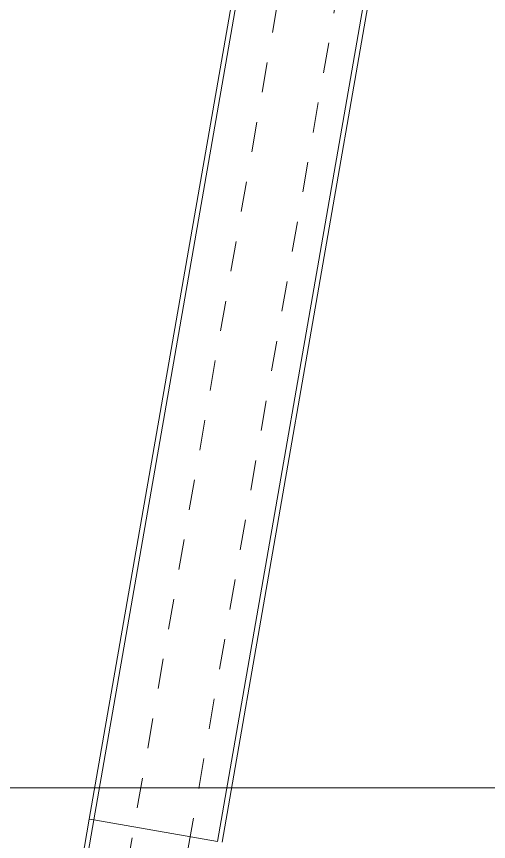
# Model space of a CAD drawing. Header units: metres. Extents: x -1150 to -1098, y 3 to 550.
# Drawn here: x -1141.949 to -1140.391, y 511.191 to 513.917 of the extents above; entities that cross this region are included whole.
import ezdxf

# ---------------------------------------------------------------- set-up
doc = ezdxf.new("R2010")
doc.units = ezdxf.units.M
doc.linetypes.add('Dot_Section Line', pattern=[0.02, 0, -0.02])
doc.linetypes.add('JacobsDash', pattern=[0.0045, 0.003, -0.0015])
for name, color, linetype, lineweight in [('A-ANNO-SYMB', 7, 'Continuous', 9), ('A-FLOR-HDLN', 7, 'JacobsDash', 18), ('A-WALL', 7, 'Continuous', 50)]:
    doc.layers.add(name, color=color, linetype=linetype, lineweight=lineweight)
doc.layers.add('G-ANNO-SYMB', color=7, linetype='Continuous', lineweight=35, true_color=0x0080ff)

# ---------------------------------------------------------------- blocks, each defined once
blk = doc.blocks.new('North_Wall - North_Wall-6845343-DRG-2873131 - DECK REINFORCEMENT PLAN')
at = {"layer": 'A-WALL', "color": 252, "lineweight": 13, "true_color": 0x888888}
for p, q in [((200.8685, 1234.7241), (233.8422, 1237.6089)), ((233.846, 1237.5942), (200.8698, 1234.7091)), ((200.906, 1234.2957), (215.0043, 1235.5292)), ((215.0052, 1235.5142), (200.9073, 1234.2808)), ((215.0052, 1235.5141), (200.9073, 1234.2807)), ((199.5125, 1234.6054), (200.8685, 1234.7241)), ((200.8698, 1234.7091), (199.5151, 1234.5906)), ((200.8685, 1234.7241), (200.8698, 1234.7091)), ((200.8685, 1234.7241), (200.8698, 1234.7091)), ((200.8698, 1234.7091), (200.906, 1234.2957))]:
    blk.add_line(p, q, dxfattribs=at)

msp = doc.modelspace()

# ---------------------------------------------------------------- linework, layer by layer
at = {"layer": 'A-ANNO-SYMB', "lineweight": 18}
msp.add_line((-1138.8236, 511.3683), (-1142.5017, 511.3683), dxfattribs=at)
at = {"layer": 'A-FLOR-HDLN', "lineweight": 13}
msp.add_line((-1141.7908, 509.9228), (-1135.8759, 543.8728), dxfattribs=at)
at = {"layer": 'G-ANNO-SYMB', "color": 7, "linetype": 'Dot_Section Line', "lineweight": 9, "true_color": 0xffffff}
msp.add_line((-1134.8083, 548.9013), (-1142.3177, 505.7996), dxfattribs=at)

# ---------------------------------------------------------------- block references
at = {"layer": 'A-WALL', "color": 252, "lineweight": 13, "true_color": 0x888888, "rotation": 75.11694444444437}
msp.add_blockref('North_Wall - North_Wall-6845343-DRG-2873131 - DECK REINFORCEMENT PLAN', (0, 0), dxfattribs=at)

doc.saveas('drawing.dxf')
